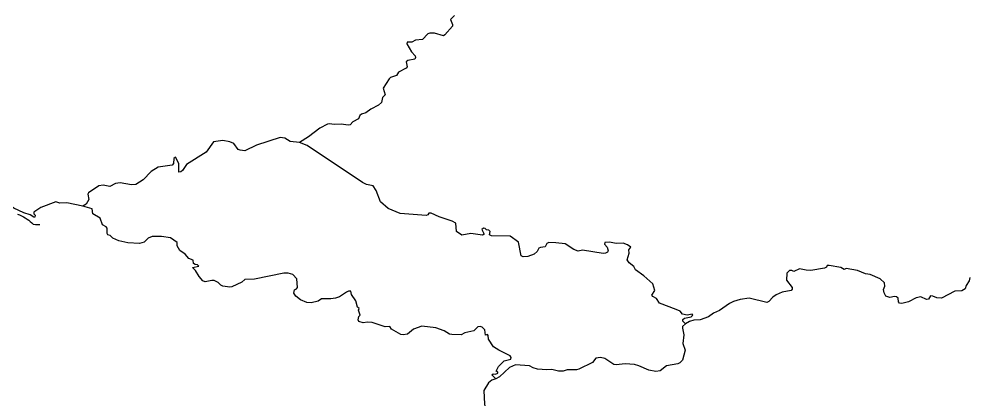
# Model space of a CAD drawing. Header units: metres. Extents: x 13.21 to 19.52, y 42.14 to 46.62.
# Drawn here: x 18.469 to 19.47, y 43.649 to 44.049 of the extents above; entities that cross this region are included whole.
import ezdxf

# ---------------------------------------------------------------- set-up
doc = ezdxf.new("R2010")
doc.units = ezdxf.units.M
doc.header["$MEASUREMENT"] = 0
doc.layers.add('CESTE', color=5, linetype='Continuous')
doc.layers.add('PRUGE', color=7, linetype='Continuous')

msp = doc.modelspace()

# ---------------------------------------------------------------- linework, layer by layer
at = {"layer": 'CESTE'}
for points in [[(18.9278, 44.0533), (18.9235, 44.0489), (18.9257, 44.0438), (18.9255, 44.042), (18.9177, 44.0327), (18.916, 44.0318), (18.9068, 44.0347), (18.9019, 44.0347), (18.8998, 44.0337), (18.8941, 44.0279), (18.8868, 44.0271), (18.8827, 44.0252), (18.8779, 44.0251), (18.8774, 44.0235), (18.8823, 44.0151), (18.8864, 44.0106), (18.8868, 44.0089), (18.8859, 44.0071), (18.8787, 44.0058), (18.8769, 44.0045), (18.8778, 43.9993), (18.8768, 43.9978), (18.8687, 43.9935), (18.8667, 43.9902), (18.8602, 43.9879), (18.8588, 43.9864), (18.8526, 43.9766), (18.8549, 43.9696), (18.8521, 43.9668), (18.8507, 43.9616), (18.8476, 43.9587), (18.8396, 43.9545), (18.8343, 43.9507), (18.8297, 43.9492), (18.8281, 43.948), (18.8266, 43.9446), (18.8208, 43.9412), (18.8179, 43.9382), (18.8158, 43.9376), (18.8084, 43.9387), (18.801, 43.9383), (18.7963, 43.9393), (18.7941, 43.9389), (18.7861, 43.9345), (18.7741, 43.9254), (18.7646, 43.9195)], [(18.7646, 43.9195), (18.7549, 43.9207), (18.7493, 43.9242), (18.7444, 43.9247), (18.7192, 43.9169), (18.7071, 43.9109), (18.702, 43.9113), (18.7, 43.9122), (18.6954, 43.9186), (18.6911, 43.9204), (18.6839, 43.9216), (18.674, 43.9204), (18.6665, 43.9092), (18.6457, 43.8965), (18.6414, 43.89), (18.6396, 43.8887), (18.6375, 43.8884), (18.6375, 43.8975), (18.634, 43.9041), (18.6324, 43.9026), (18.6318, 43.8973), (18.6304, 43.8957), (18.616, 43.8936), (18.6083, 43.8891), (18.5999, 43.8802), (18.5925, 43.8754), (18.5877, 43.8749), (18.5757, 43.8772), (18.5709, 43.8765), (18.5651, 43.8731), (18.558, 43.8747), (18.5533, 43.8741), (18.5425, 43.8666), (18.5417, 43.865), (18.543, 43.8597), (18.5399, 43.8548), (18.5364, 43.8526)], [(19.1708, 43.7286), (19.1681, 43.7315), (19.168, 43.7334), (19.1697, 43.7346), (19.1769, 43.7362), (19.1784, 43.7378), (19.1777, 43.7388), (19.1725, 43.738), (19.1678, 43.7389), (19.1652, 43.7419), (19.1611, 43.7439), (19.1434, 43.7504), (19.1404, 43.7553), (19.1364, 43.7574), (19.1354, 43.759), (19.1384, 43.7639), (19.1363, 43.7707), (19.127, 43.7792), (19.1183, 43.7855), (19.1166, 43.7889), (19.1116, 43.7929), (19.1093, 43.7961), (19.1114, 43.803), (19.1111, 43.8067), (19.1133, 43.8093), (19.1098, 43.812), (19.1053, 43.8135), (19.0979, 43.8133), (19.0907, 43.8147), (19.0859, 43.8142), (19.0857, 43.8124), (19.0883, 43.8093), (19.0894, 43.8057), (19.0888, 43.8041), (19.0867, 43.803), (19.0842, 43.8029), (19.0625, 43.8063), (19.0577, 43.8053), (19.0534, 43.807), (19.044, 43.8128), (19.0343, 43.8141), (19.0268, 43.8142), (19.0249, 43.8132), (19.0231, 43.8099), (19.0183, 43.8092), (19.0164, 43.8082), (19.0147, 43.8048), (19.0114, 43.8022), (19.0048, 43.7997), (18.9998, 43.7994), (18.998, 43.8003), (18.9949, 43.8146), (18.9863, 43.8209), (18.9665, 43.8213), (18.9645, 43.8224), (18.9653, 43.8259), (18.9638, 43.8272), (18.9613, 43.8275), (18.9599, 43.8292), (18.9581, 43.8295), (18.9564, 43.8281), (18.959, 43.823), (18.957, 43.8219), (18.945, 43.8238), (18.9353, 43.8222), (18.9298, 43.8258), (18.9291, 43.8346), (18.9251, 43.8369), (18.9115, 43.8413), (18.903, 43.8451), (18.9006, 43.8451), (18.8997, 43.8433), (18.8979, 43.8427), (18.8706, 43.8447), (18.8579, 43.8502), (18.8498, 43.857), (18.8454, 43.8692), (18.8421, 43.874), (18.835, 43.8754), (18.8308, 43.8774), (18.7726, 43.9165), (18.7646, 43.9195)], [(18.4923, 43.851), (18.4849, 43.8462), (18.4849, 43.8446), (18.4863, 43.843), (18.4862, 43.8409), (18.485, 43.8409), (18.4811, 43.8436), (18.4743, 43.8456), (18.464, 43.8506), (18.4622, 43.8519), (18.4609, 43.8553), (18.4565, 43.8565), (18.4476, 43.8629), (18.4454, 43.8628), (18.4414, 43.8609), (18.4345, 43.8631), (18.4253, 43.8602), (18.4105, 43.8587)], [(18.5364, 43.8526), (18.5198, 43.8562), (18.5125, 43.8557), (18.508, 43.8571), (18.4923, 43.851)], [(18.9713, 43.6709), (18.9669, 43.6752), (18.9685, 43.6763), (18.971, 43.6758), (18.9733, 43.6767), (18.9734, 43.6779), (18.9714, 43.6789), (18.9739, 43.684), (18.98, 43.6897), (18.9869, 43.6914), (18.9872, 43.6932), (18.9864, 43.6949), (18.9742, 43.701), (18.9688, 43.7047), (18.9634, 43.7127), (18.9631, 43.7166), (18.9623, 43.7174), (18.9604, 43.7168), (18.9597, 43.7223), (18.9567, 43.7253), (18.9546, 43.726), (18.9521, 43.7257), (18.9479, 43.7212), (18.9386, 43.7192), (18.9347, 43.717), (18.9248, 43.7174), (18.9225, 43.718), (18.9168, 43.7214), (18.9079, 43.7247), (18.8933, 43.7263), (18.8844, 43.7233), (18.8784, 43.7177), (18.8735, 43.717), (18.8712, 43.7176), (18.8613, 43.723), (18.8597, 43.7258), (18.8547, 43.7257), (18.8412, 43.7303), (18.8363, 43.7305), (18.8315, 43.7297), (18.8271, 43.7312), (18.8263, 43.7328), (18.827, 43.7364), (18.8285, 43.7378), (18.8268, 43.743), (18.8272, 43.7447), (18.8256, 43.7461), (18.8239, 43.7531), (18.8194, 43.7595), (18.8187, 43.763), (18.8161, 43.763), (18.814, 43.7621), (18.8067, 43.7573), (18.8023, 43.7556), (18.7974, 43.755), (18.7876, 43.7551), (18.7841, 43.7526), (18.777, 43.751), (18.7722, 43.7511), (18.7658, 43.754), (18.7607, 43.7579), (18.7586, 43.7611), (18.7593, 43.7646), (18.7615, 43.7656), (18.7624, 43.7671), (18.7616, 43.7762), (18.7574, 43.7805), (18.7528, 43.7819), (18.748, 43.7822), (18.7171, 43.7758), (18.7072, 43.7753), (18.704, 43.7726), (18.6935, 43.7678), (18.6912, 43.7674), (18.6839, 43.7685), (18.6817, 43.7694), (18.679, 43.7724), (18.6746, 43.7742), (18.6722, 43.7745), (18.6653, 43.7729), (18.663, 43.7739), (18.6589, 43.7784), (18.6552, 43.785), (18.6521, 43.7879), (18.6587, 43.7894), (18.6574, 43.7907), (18.6548, 43.791), (18.653, 43.7923), (18.6525, 43.7957), (18.6482, 43.7975), (18.6442, 43.8021), (18.6388, 43.8058), (18.6357, 43.8107), (18.6358, 43.8142), (18.6287, 43.8191), (18.6192, 43.8206), (18.6094, 43.8206), (18.6053, 43.8188), (18.601, 43.8145), (18.5963, 43.8133), (18.5839, 43.8139), (18.5745, 43.8161), (18.568, 43.8188), (18.5653, 43.8217), (18.5628, 43.8224), (18.562, 43.8239), (18.5623, 43.8294), (18.5612, 43.8309), (18.5572, 43.833), (18.5548, 43.8399), (18.5471, 43.8444), (18.5465, 43.8496), (18.5364, 43.8526)], [(19.4702, 43.7775), (19.4694, 43.774), (19.4662, 43.7692), (19.4652, 43.7656), (19.4615, 43.7633), (19.4542, 43.7631), (19.4402, 43.7558), (19.4353, 43.756), (19.431, 43.758), (19.4288, 43.7581), (19.4266, 43.7548), (19.4245, 43.7542), (19.4184, 43.7573), (19.4137, 43.7561), (19.4055, 43.752), (19.3985, 43.7503), (19.3959, 43.7505), (19.3948, 43.7519), (19.3945, 43.7557), (19.3929, 43.757), (19.3907, 43.7575), (19.3859, 43.7563), (19.3817, 43.758), (19.3799, 43.7614), (19.3793, 43.7649), (19.3806, 43.7684), (19.3804, 43.7719), (19.3757, 43.776), (19.3653, 43.7808), (19.3604, 43.7812), (19.3518, 43.7848), (19.3399, 43.787), (19.3377, 43.786), (19.3343, 43.7881), (19.322, 43.7901), (19.3198, 43.79), (19.3191, 43.7882), (19.3172, 43.7873), (19.3027, 43.7848), (19.2978, 43.7851), (19.2908, 43.7867), (19.2848, 43.7837), (19.2827, 43.7849), (19.2804, 43.7847), (19.2773, 43.782), (19.277, 43.7748), (19.2829, 43.767), (19.2832, 43.7651), (19.2821, 43.7637), (19.2725, 43.762), (19.2661, 43.7592), (19.2626, 43.7567), (19.2586, 43.7521), (19.2565, 43.7513), (19.2378, 43.7558), (19.2282, 43.7543), (19.2212, 43.7524), (19.2172, 43.7503), (19.2066, 43.7428), (19.2004, 43.7398), (19.195, 43.7362), (19.1861, 43.733), (19.1794, 43.7327)], [(19.1708, 43.7286), (19.1677, 43.726), (19.1675, 43.7241), (19.1692, 43.7171), (19.1681, 43.7082), (19.1704, 43.7012), (19.1678, 43.6906), (19.1649, 43.6877), (19.1628, 43.6868), (19.1509, 43.6844), (19.1443, 43.6792), (19.1395, 43.6786), (19.1323, 43.6799), (19.1218, 43.6846), (19.1172, 43.6859), (19.1074, 43.6868), (19.0977, 43.6856), (19.0953, 43.6861), (19.086, 43.6921), (19.0815, 43.6933), (19.0764, 43.6926), (19.0728, 43.6881), (19.0584, 43.6811), (19.0561, 43.6805), (19.0462, 43.6805), (19.0419, 43.6789), (19.037, 43.6791), (19.03, 43.6808), (19.025, 43.6803), (19.0152, 43.6812), (19.0106, 43.6823), (19.0066, 43.6844), (18.9919, 43.6856), (18.9856, 43.6828), (18.9749, 43.6729), (18.9713, 43.6709)], [(19.1794, 43.7327), (19.175, 43.7312), (19.1708, 43.7286)], [(18.9713, 43.6709), (18.9669, 43.6694), (18.9635, 43.6668), (18.9585, 43.6586), (18.9593, 43.6443), (18.9611, 43.6354), (18.9605, 43.6319), (18.9564, 43.6301), (18.9419, 43.6324), (18.9369, 43.6324), (18.9332, 43.6302), (18.93, 43.6254), (18.9216, 43.6208)]]:
    msp.add_lwpolyline(points, dxfattribs=at)
at = {"layer": 'PRUGE'}
msp.add_lwpolyline([(18.4677, 43.8441), (18.47, 43.8433), (18.4721, 43.8424), (18.474, 43.8413), (18.4759, 43.8401), (18.4778, 43.8389), (18.4796, 43.8377), (18.4812, 43.8364), (18.4828, 43.8349), (18.4844, 43.8335), (18.4867, 43.8332), (18.4912, 43.8334)], dxfattribs=at)

doc.saveas('drawing.dxf')
